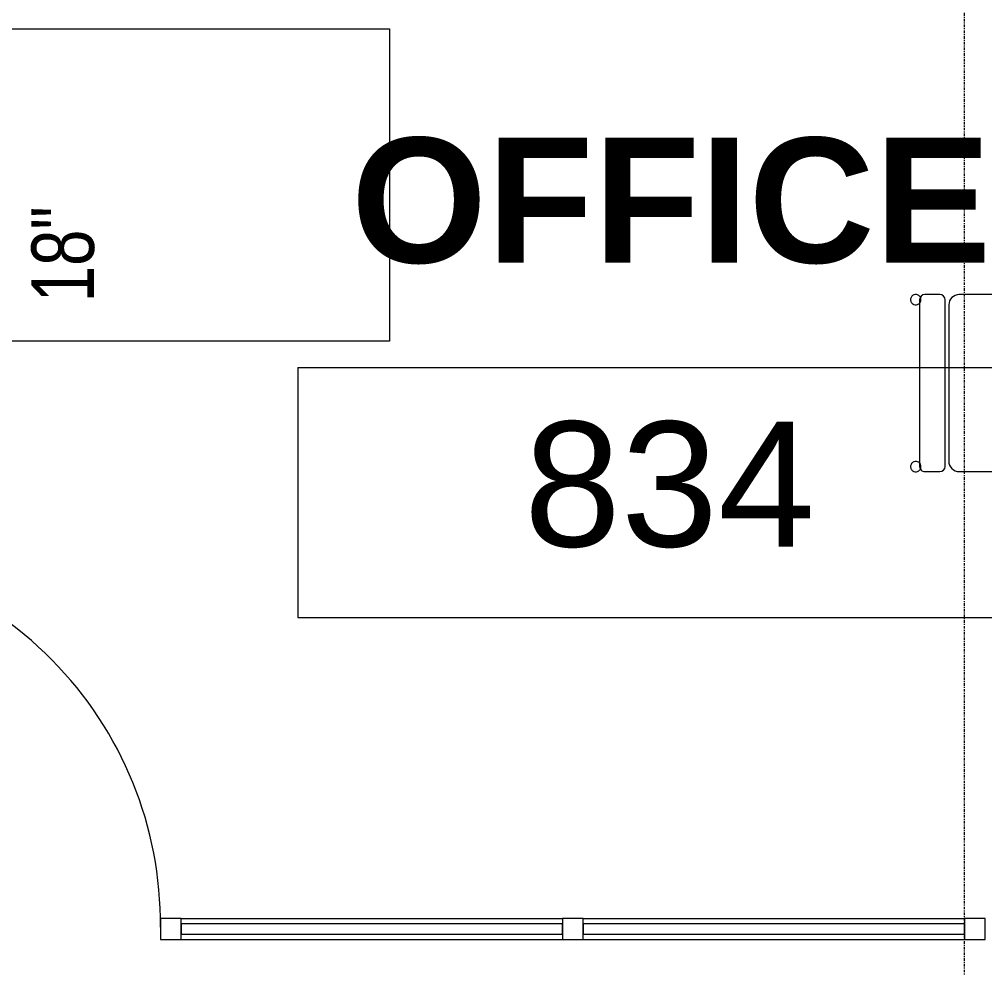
# Model space of a CAD drawing. Header units: inches. Extents: x -1205 to 1409, y -1117 to 895.
# Drawn here: x -173.7 to -81, y -698 to -607 of the extents above; entities that cross this region are included whole.
import ezdxf

# ---------------------------------------------------------------- set-up
doc = ezdxf.new("R2010")
doc.units = ezdxf.units.IN
doc.header["$MEASUREMENT"] = 0
doc.linetypes.add('Grid Line 1_4_', pattern=[0.4375, 0.25, -0.0625, 0.0625, -0.0625])
for name, color, linetype, lineweight in [('A-ANNO-NOTE', 131, 'Continuous', 9), ('A-AREA-IDEN', 2, 'Continuous', 9), ('A-DOOR', 31, 'Continuous', 13), ('A-GENM', 13, 'Continuous', 9), ('A-GLAZ-CURT', 52, 'Continuous', 9), ('A-GLAZ-CWMG', 51, 'Continuous', 9), ('I-FURN', 30, 'Continuous', 9), ('S-GRID', 1, 'Continuous', 9)]:
    doc.layers.add(name, color=color, linetype=linetype, lineweight=lineweight)
doc.styles.add('Arial_2', font='arial.ttf', dxfattribs={"width": 0.75, "height": 6})
doc.styles.add('Arial_5', font='arial.ttf', dxfattribs={"height": 12})
doc.styles.add('Arial_B', font='arialbd.ttf', dxfattribs={"height": 12})

# ---------------------------------------------------------------- blocks, each defined once
blk = doc.blocks.new('Generic Model Adjustable Table - Default-3563773-8TH FLOOR TELECOM PLAN')
at = {"layer": 'A-GENM', "color": 53}
for p, q in [((-30, -15), (-30, 15)), ((-30, 15), (30, 15)), ((30, -15), (-30, -15))]:
    blk.add_line(p, q, dxfattribs=at)
blk = doc.blocks.new('System Panel - Glazed Centered-3525500-8TH FLOOR TELECOM PLAN')
at = {"layer": 'A-GLAZ-CURT', "color": 253, "lineweight": 13}
for p, q in [((18.302, 0.5), (-18.302, 0.5)), ((-18.302, 0.5), (-18.302, -0.5)), ((18.302, -0.5), (18.302, 0.5)), ((-18.302, -0.5), (18.302, -0.5))]:
    blk.add_line(p, q, dxfattribs=at)
blk = doc.blocks.new('Rectangular Mullion - 2_ x 2_ Office Front-3525499-8TH FLOOR TELECOM PLAN')
at = {"layer": 'A-GLAZ-CWMG', "color": 53}
for p, q in [((-80.953, -693.307), (-44.35, -693.307)), ((-80.953, -695.307), (-44.35, -695.307))]:
    blk.add_line(p, q, dxfattribs=at)
blk = doc.blocks.new('Rectangular Mullion - 2_ x 2_ Office Front-1467743-8TH FLOOR TELECOM PLAN')
at = {"layer": 'A-GLAZ-CWMG', "color": 133, "lineweight": 20}
for p, q in [((-1, 1), (1, 1)), ((-1, -1), (-1, 1)), ((1, 1), (1, -1)), ((1, -1), (-1, -1))]:
    blk.add_line(p, q, dxfattribs=at)
blk = doc.blocks.new('Curtain Wall-Store Front-Sgl w swing _ Bar - Store Front Door-3130019-8TH FLOOR TELECOM PLAN')
at = {"layer": 'A-DOOR', "color": 133, "lineweight": 20}
for p, q in [((-18, 36.5), (-16.25, 36.5)), ((-18, 1), (-18, 36.5)), ((-16.25, 36.5), (-16.25, 0.5)), ((-16.25, 0.5), (-18, 0.5))]:
    blk.add_line(p, q, dxfattribs=at)
at = {"layer": 'A-DOOR', "color": 53, "lineweight": 9}
blk.add_arc((-18, 0.5), 36, 359.5, 90, dxfattribs=at)
blk = doc.blocks.new('Chair-Breuer - Chair-Breuer-V77-8TH FLOOR TELECOM PLAN')
at = {"layer": 'I-FURN', "color": 53}
for p, q in [((-8.5, 5.21), (-8.5, -5)), ((8.5, -5), (8.5, 5.21)), ((8, -6.349), (-8, -6.349)), ((-7.5, -6), (7.5, -6)), ((-8.5, -6.849), (-8.5, -8.302)), ((8.5, -8.302), (8.5, -6.849)), ((-8, -8.802), (8, -8.802))]:
    blk.add_line(p, q, dxfattribs=at)
for centre, radius, start, end in [((-7.5, -5), 1, 180, 270), ((7.5, -5), 1, 270, 360), ((-8, -6.849), 0.5, 90, 180), ((8, -6.849), 0.5, 0, 90), ((-8, -8.302), 0.5, 180, 270), ((8, -8.302), 0.5, 270, 0)]:
    blk.add_arc(centre, radius, start, end, dxfattribs=at)
for points in [[(-8.011, -8.675), (-8.052, -8.675), (-8.131, -8.685), (-8.246, -8.728), (-8.346, -8.797), (-8.453, -8.918), (-8.527, -9.111), (-8.501, -9.326), (-8.411, -9.485), (-8.299, -9.59), (-8.161, -9.656), (-8.062, -9.671), (-8.011, -9.671)], [(-8.011, -9.671), (-7.97, -9.671), (-7.89, -9.662), (-7.776, -9.619), (-7.676, -9.55), (-7.568, -9.429), (-7.495, -9.236), (-7.521, -9.02), (-7.611, -8.862), (-7.722, -8.757), (-7.861, -8.69), (-7.96, -8.675), (-8.011, -8.675)], [(8.021, -8.675), (7.98, -8.675), (7.901, -8.685), (7.786, -8.728), (7.686, -8.797), (7.579, -8.918), (7.505, -9.111), (7.531, -9.326), (7.621, -9.485), (7.732, -9.59), (7.871, -9.656), (7.97, -9.671), (8.021, -9.671)], [(8.021, -9.671), (8.062, -9.671), (8.141, -9.662), (8.256, -9.619), (8.356, -9.55), (8.463, -9.429), (8.537, -9.236), (8.511, -9.02), (8.421, -8.862), (8.309, -8.757), (8.171, -8.69), (8.072, -8.675), (8.021, -8.675)]]:
    blk.add_open_spline(points, degree=3, knots=[0, 0, 0, 0, 0.076923, 0.153846, 0.230769, 0.307692, 0.461538, 0.615385, 0.711538, 0.807692, 0.903846, 1, 1, 1, 1], dxfattribs=at)
blk = doc.blocks.new('18433_1 - AEO NY - CENTRAL_rvt-1-8TH FLOOR TELECOM PLAN')
at = {"layer": 'S-GRID', "linetype": 'Grid Line 1_4_'}
blk.add_line((-82.977, -529.369), (-82.977, -1087.291), dxfattribs=at)
at = {"color": 53, "lineweight": 9}
for name, p, rotation in [('Generic Model Adjustable Table - Default-3563773-8TH FLOOR TELECOM PLAN', (-168.16, -622.869), 180), ('Chair-Breuer - Chair-Breuer-V77-8TH FLOOR TELECOM PLAN', (-78.446, -641.89), 269.9999999999999), ('System Panel - Glazed Centered-3525500-8TH FLOOR TELECOM PLAN', (-139.859, -694.307), 180), ('System Panel - Glazed Centered-3525500-8TH FLOOR TELECOM PLAN', (-101.255, -694.307), 180)]:
    blk.add_blockref(name, p, dxfattribs=dict(at, rotation=rotation))
for name, p in [('Curtain Wall-Store Front-Sgl w swing _ Bar - Store Front Door-3130019-8TH FLOOR TELECOM PLAN', (-178.16, -694.307)), ('Rectangular Mullion - 2_ x 2_ Office Front-3525499-8TH FLOOR TELECOM PLAN', (-77.207, 0)), ('Rectangular Mullion - 2_ x 2_ Office Front-3525499-8TH FLOOR TELECOM PLAN', (-38.603, 0))]:
    blk.add_blockref(name, p, dxfattribs=at)
at = {"color": 53, "lineweight": 9, "extrusion": (0, 0, -1)}
for p in [(159.16, -694.307), (120.557, -694.307), (81.953, -694.307)]:
    blk.add_blockref('Rectangular Mullion - 2_ x 2_ Office Front-1467743-8TH FLOOR TELECOM PLAN', p, dxfattribs=at)
blk = doc.blocks.new('Room Tag - Room Tag-84095-8TH FLOOR TELECOM PLAN')
at = {"layer": 'A-AREA-IDEN'}
for p, q in [((-0.375, -0.0625), (-0.375, -0.3125)), ((-0.375, -0.0625), (0.375, -0.0625)), ((0.375, -0.0625), (0.375, -0.3125)), ((-0.375, -0.3125), (0.375, -0.3125))]:
    blk.add_line(p, q, dxfattribs=at)

msp = doc.modelspace()

# ---------------------------------------------------------------- block references
at = {"lineweight": 5}
msp.add_blockref('18433_1 - AEO NY - CENTRAL_rvt-1-8TH FLOOR TELECOM PLAN', (0, 0), dxfattribs=at)

# ---------------------------------------------------------------- next in the draw order: block references
at = {"layer": 'A-AREA-IDEN', "xscale": 95.99999999999994, "yscale": 95.99999999999994, "zscale": 95.99999999999994}
msp.add_blockref('Room Tag - Room Tag-84095-8TH FLOOR TELECOM PLAN', (-110.978, -634.409), dxfattribs=at)

# ---------------------------------------------------------------- next in the draw order: texts
at = {"layer": 'A-ANNO-NOTE', "insert": (-172.545, -634.14), "char_height": 6, "width": 11.3625, "attachment_point": 1, "rotation": 90, "style": 'Arial_2'}
msp.add_mtext('18"', dxfattribs=at)
at = {"layer": 'A-AREA-IDEN', "char_height": 12, "attachment_point": 1}
for s, insert, width, style in [('OFFICE', (-141.846, -618.335), 74.538, 'Arial_B'), ('834', (-125.256, -645.585), 33.633, 'Arial_5')]:
    msp.add_mtext(s, dxfattribs=dict(at, insert=insert, width=width, style=style))

doc.saveas('drawing.dxf')
